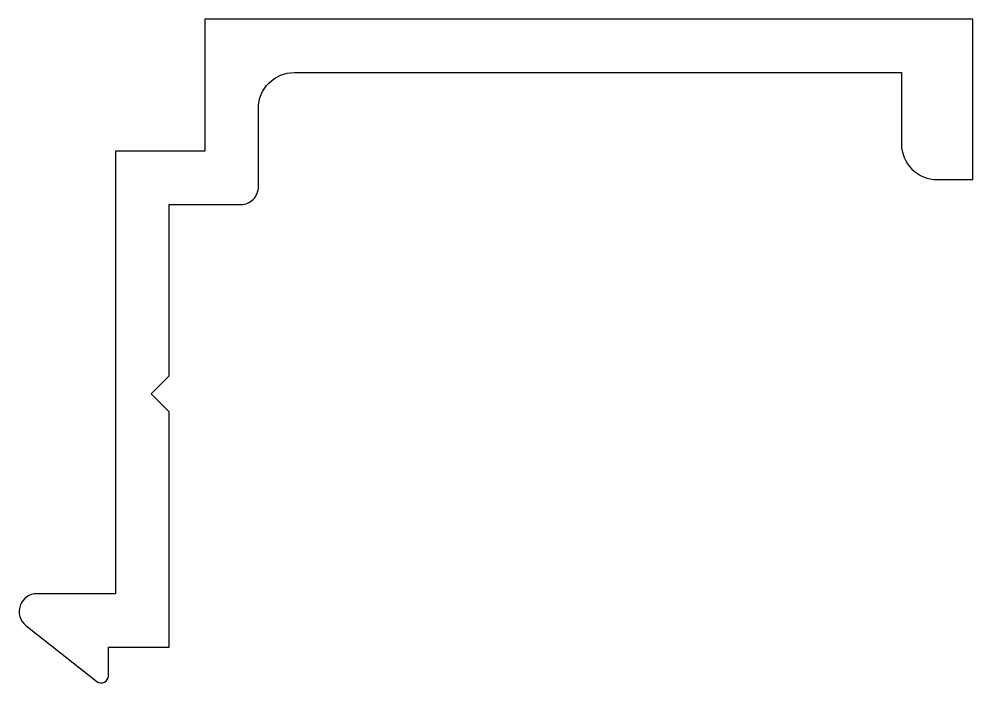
# Model space of a CAD drawing. Extents: x 906.6 to 933.3, y -22.3 to -3.7.
import ezdxf

# ---------------------------------------------------------------- set-up
doc = ezdxf.new("R2010")
doc.units = 0
doc.header["$LTSCALE"] = 15
doc.layers.get('0').update_dxf_attribs({"linetype": 'CONTINUOUS'})

msp = doc.modelspace()

# ---------------------------------------------------------------- linework, layer by layer
at = {"color": 0}
msp.add_lwpolyline([(909.325, -7.438), (909.325, -19.838), (907.125, -19.838, 0.711768), (906.815, -20.731), (908.801, -22.295, 0.626277), (909.125, -22.138), (909.125, -21.338), (910.825, -21.338), (910.825, -14.738), (910.325, -14.238), (910.825, -13.738), (910.825, -8.938), (912.825, -8.938, 0.414214), (913.325, -8.438), (913.325, -6.238, -0.414214), (914.325, -5.238), (931.325, -5.238), (931.325, -7.235, 0.414214), (932.325, -8.235), (933.325, -8.235), (933.325, -3.738), (911.825, -3.738), (911.825, -7.438)], format="xyb", close=True, dxfattribs=at)

doc.saveas('drawing.dxf')
